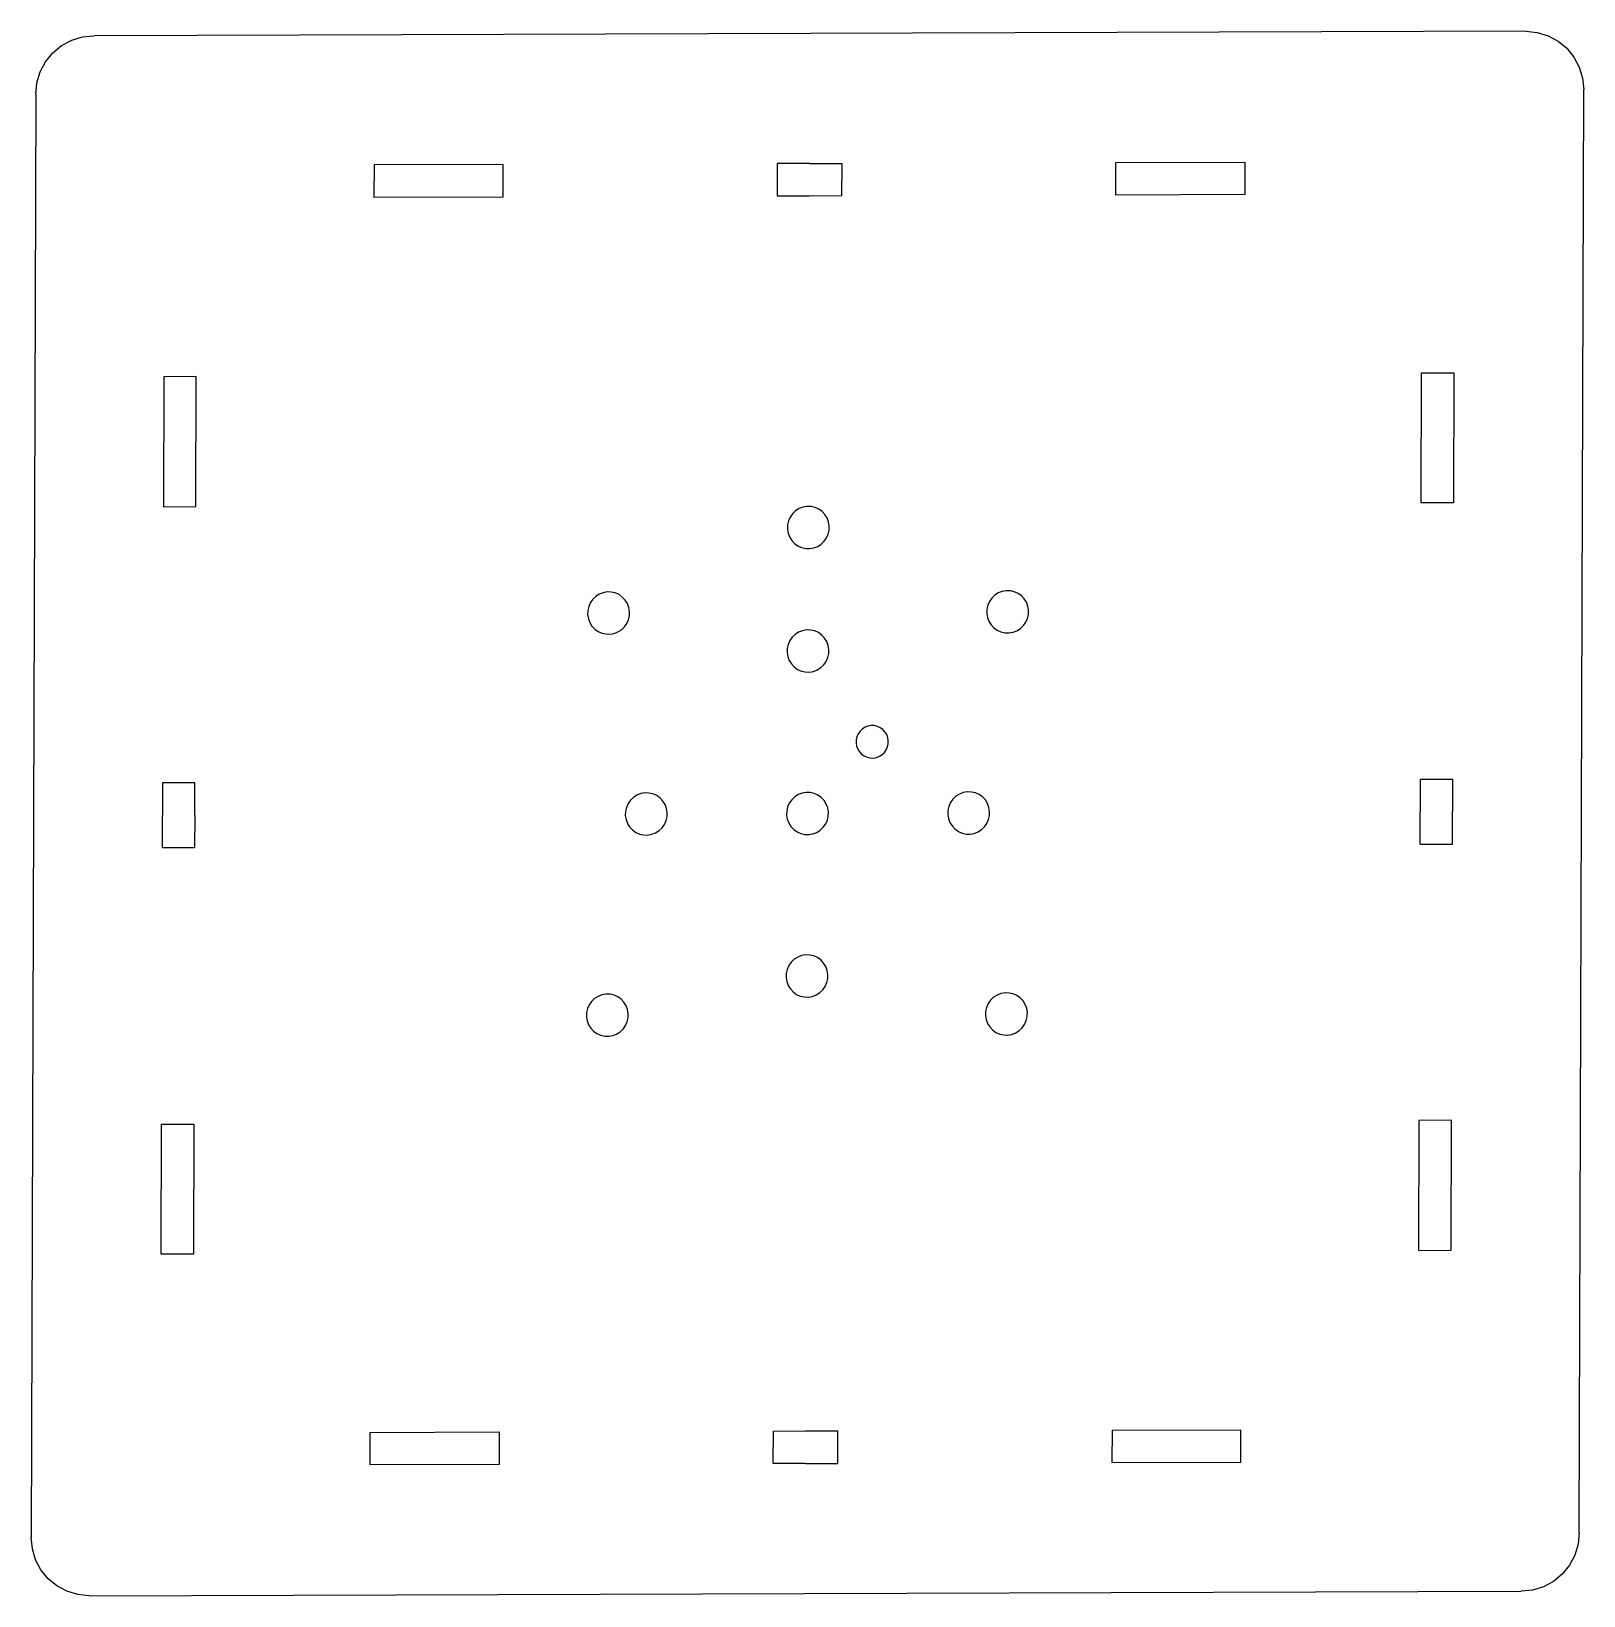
# Model space of a CAD drawing. Extents: x 47 to 285, y -240 to 1.
import ezdxf

# ---------------------------------------------------------------- set-up
doc = ezdxf.new("R2010")
doc.units = 0
doc.layers.get('0').update_dxf_attribs({"color": 253, "linetype": 'CONTINUOUS'})

msp = doc.modelspace()

# ---------------------------------------------------------------- linework, layer by layer
for p, q in [((72.07, 0.22), (56.21, 0.17)), ((276.19, 0.85), (72.07, 0.22)), ((47.27, -8.85), (47.22, -24.83)), ((284.45, -213.91), (285.08, -8.12)), ((99.26, -19.68), (99.24, -24.67)), ((119.07, -19.61), (99.26, -19.68)), ((119.06, -24.61), (119.07, -19.61)), ((161.19, -19.49), (161.17, -24.48)), ((166.14, -19.47), (161.19, -19.49)), ((166.14, -19.47), (171.1, -19.46)), ((171.1, -19.46), (171.08, -24.45)), ((213.19, -24.32), (213.21, -19.33)), ((213.21, -19.33), (233.03, -19.27)), ((233.03, -19.27), (233.01, -24.26)), ((47.22, -24.83), (46.59, -230.62)), ((99.24, -24.67), (119.06, -24.61)), ((166.13, -24.47), (161.17, -24.48)), ((171.08, -24.45), (166.13, -24.47)), ((233.01, -24.26), (213.19, -24.32)), ((66.95, -52.24), (66.89, -72.22)), ((71.91, -52.23), (66.95, -52.24)), ((71.85, -72.21), (71.91, -52.23)), ((260.12, -71.63), (260.18, -51.65)), ((260.18, -51.65), (265.13, -51.63)), ((265.13, -51.63), (265.07, -71.61)), ((265.07, -71.61), (260.12, -71.63)), ((66.89, -72.22), (71.85, -72.21)), ((66.76, -114.68), (66.75, -119.67)), ((71.72, -114.66), (66.76, -114.68)), ((71.7, -119.66), (71.72, -114.66)), ((259.96, -124.08), (259.99, -114.09)), ((259.99, -114.09), (264.94, -114.07)), ((264.94, -114.07), (264.93, -119.07)), ((66.73, -124.67), (66.75, -119.67)), ((71.7, -119.66), (71.69, -124.65)), ((264.91, -124.06), (264.93, -119.07)), ((71.69, -124.65), (66.73, -124.67)), ((259.96, -124.08), (264.91, -124.06)), ((66.54, -187.1), (66.6, -167.12)), ((66.6, -167.12), (71.56, -167.11)), ((71.56, -167.11), (71.5, -187.09)), ((259.77, -186.51), (259.83, -166.53)), ((264.78, -166.52), (259.83, -166.53)), ((264.72, -186.5), (264.78, -166.52)), ((71.5, -187.09), (66.54, -187.1)), ((259.77, -186.51), (264.72, -186.5)), ((284.41, -229.89), (284.45, -213.91)), ((98.65, -219.47), (98.66, -214.48)), ((98.66, -214.48), (118.48, -214.42)), ((118.48, -214.42), (118.47, -219.41)), ((160.58, -219.28), (160.59, -214.29)), ((160.59, -214.29), (165.55, -214.27)), ((165.55, -214.27), (170.5, -214.26)), ((170.49, -219.25), (170.5, -214.26)), ((212.62, -214.13), (212.6, -219.12)), ((212.62, -214.13), (232.43, -214.07)), ((232.42, -219.06), (232.43, -214.07)), ((118.47, -219.41), (98.65, -219.47)), ((165.53, -219.27), (160.58, -219.28)), ((165.53, -219.27), (170.49, -219.25)), ((212.6, -219.12), (232.42, -219.06)), ((55.48, -239.58), (259.61, -238.96)), ((259.61, -238.96), (275.46, -238.91))]:
    msp.add_line(p, q)
for points in [[(47.27, -8.85), (47.44, -7.09), (47.96, -5.4), (48.79, -3.85), (49.9, -2.48), (51.25, -1.36), (52.8, -0.52), (54.47, -0.01), (56.21, 0.17)], [(276.19, 0.85), (277.93, 0.68), (279.6, 0.17), (281.14, -0.65), (282.49, -1.77), (283.59, -3.13), (284.41, -4.68), (284.91, -6.36), (285.08, -8.12)], [(55.48, -239.58), (53.74, -239.42), (52.07, -238.91), (50.53, -238.08), (49.19, -236.97), (48.08, -235.61), (47.26, -234.06), (46.76, -232.37), (46.59, -230.62)], [(284.41, -229.89), (284.23, -231.65), (283.72, -233.33), (282.89, -234.89), (281.78, -236.26), (280.42, -237.38), (278.88, -238.22), (277.2, -238.73), (275.46, -238.91)]]:
    msp.add_lwpolyline(points)
for points in [[(167, -72.33), (166.38, -72.19), (165.75, -72.18), (165.13, -72.28), (164.54, -72.51), (164, -72.85), (163.54, -73.29), (163.18, -73.81), (162.92, -74.4), (162.78, -75.02), (162.76, -75.65), (162.86, -76.28), (163.09, -76.87), (163.42, -77.41), (163.85, -77.87), (164.37, -78.24), (164.94, -78.5), (165.56, -78.64), (166.19, -78.65), (166.81, -78.54), (167.4, -78.31), (167.94, -77.97), (168.4, -77.53), (168.76, -77.01), (169.02, -76.43), (169.16, -75.81), (169.18, -75.17), (169.08, -74.55), (168.86, -73.95), (168.52, -73.42), (168.09, -72.95), (167.57, -72.59)], [(136.3, -85.48), (135.69, -85.34), (135.06, -85.32), (134.44, -85.43), (133.85, -85.66), (133.31, -86), (132.85, -86.44), (132.48, -86.96), (132.23, -87.54), (132.08, -88.16), (132.06, -88.8), (132.17, -89.43), (132.39, -90.02), (132.73, -90.56), (133.16, -91.02), (133.67, -91.38), (134.25, -91.64), (134.86, -91.78), (135.5, -91.8), (136.12, -91.69), (136.71, -91.46), (137.24, -91.12), (137.7, -90.68), (138.07, -90.16), (138.33, -89.58), (138.47, -88.95), (138.49, -88.32), (138.39, -87.69), (138.16, -87.1), (137.83, -86.56), (137.39, -86.1), (136.88, -85.73)], [(197.61, -85.29), (197, -85.15), (196.37, -85.13), (195.74, -85.24), (195.15, -85.47), (194.62, -85.81), (194.16, -86.25), (193.79, -86.77), (193.53, -87.35), (193.39, -87.97), (193.37, -88.61), (193.48, -89.24), (193.7, -89.83), (194.03, -90.37), (194.47, -90.83), (194.98, -91.2), (195.56, -91.45), (196.17, -91.59), (196.8, -91.61), (197.43, -91.5), (198.02, -91.27), (198.55, -90.93), (199.01, -90.49), (199.38, -89.97), (199.64, -89.39), (199.78, -88.77), (199.8, -88.13), (199.69, -87.5), (199.47, -86.91), (199.14, -86.37), (198.7, -85.91), (198.19, -85.54)], [(166.94, -91.31), (166.33, -91.17), (165.69, -91.16), (165.07, -91.27), (164.48, -91.49), (163.95, -91.84), (163.49, -92.27), (163.12, -92.8), (162.86, -93.38), (162.72, -94), (162.7, -94.63), (162.8, -95.26), (163.03, -95.86), (163.36, -96.39), (163.8, -96.85), (164.31, -97.22), (164.89, -97.48), (165.5, -97.62), (166.13, -97.63), (166.75, -97.52), (167.34, -97.29), (167.88, -96.95), (168.34, -96.51), (168.71, -95.99), (168.97, -95.41), (169.11, -94.79), (169.13, -94.15), (169.02, -93.53), (168.8, -92.93), (168.46, -92.4), (168.03, -91.94), (167.52, -91.57)], [(176.57, -105.98), (176.1, -105.87), (175.61, -105.86), (175.13, -105.94), (174.68, -106.12), (174.27, -106.38), (173.91, -106.72), (173.63, -107.12), (173.43, -107.57), (173.32, -108.04), (173.31, -108.53), (173.39, -109.02), (173.56, -109.47), (173.82, -109.89), (174.15, -110.24), (174.55, -110.52), (174.99, -110.72), (175.46, -110.83), (175.95, -110.84), (176.43, -110.76), (176.88, -110.58), (177.29, -110.32), (177.65, -109.98), (177.93, -109.58), (178.13, -109.13), (178.24, -108.65), (178.25, -108.17), (178.17, -107.68), (178, -107.23), (177.74, -106.81), (177.41, -106.46), (177.01, -106.18)], [(142.09, -116.36), (141.48, -116.22), (140.85, -116.21), (140.22, -116.32), (139.63, -116.55), (139.1, -116.89), (138.64, -117.33), (138.27, -117.85), (138.01, -118.43), (137.87, -119.05), (137.85, -119.68), (137.96, -120.31), (138.18, -120.91), (138.51, -121.44), (138.95, -121.9), (139.46, -122.27), (140.04, -122.53), (140.65, -122.67), (141.28, -122.68), (141.91, -122.57), (142.5, -122.34), (143.03, -122), (143.49, -121.56), (143.86, -121.04), (144.12, -120.46), (144.26, -119.84), (144.28, -119.2), (144.17, -118.58), (143.95, -117.98), (143.62, -117.45), (143.18, -116.99), (142.67, -116.62)], [(166.86, -116.29), (166.25, -116.15), (165.62, -116.13), (165, -116.24), (164.41, -116.47), (163.87, -116.81), (163.41, -117.25), (163.04, -117.77), (162.79, -118.35), (162.64, -118.97), (162.62, -119.61), (162.73, -120.24), (162.95, -120.83), (163.29, -121.37), (163.72, -121.83), (164.23, -122.19), (164.81, -122.45), (165.42, -122.59), (166.06, -122.61), (166.68, -122.5), (167.27, -122.27), (167.8, -121.93), (168.26, -121.49), (168.63, -120.97), (168.89, -120.39), (169.03, -119.77), (169.05, -119.13), (168.95, -118.5), (168.72, -117.91), (168.39, -117.37), (167.95, -116.91), (167.44, -116.54)], [(191.64, -116.21), (191.02, -116.07), (190.39, -116.06), (189.77, -116.16), (189.18, -116.39), (188.64, -116.73), (188.18, -117.17), (187.82, -117.69), (187.56, -118.28), (187.42, -118.9), (187.4, -119.53), (187.5, -120.16), (187.72, -120.75), (188.06, -121.29), (188.49, -121.75), (189.01, -122.12), (189.58, -122.38), (190.2, -122.52), (190.83, -122.53), (191.45, -122.42), (192.04, -122.19), (192.58, -121.85), (193.04, -121.41), (193.4, -120.89), (193.66, -120.31), (193.8, -119.69), (193.82, -119.05), (193.72, -118.43), (193.49, -117.83), (193.16, -117.29), (192.73, -116.83), (192.21, -116.47)], [(166.79, -141.26), (166.17, -141.12), (165.54, -141.11), (164.92, -141.21), (164.33, -141.44), (163.79, -141.78), (163.33, -142.22), (162.97, -142.74), (162.71, -143.33), (162.57, -143.95), (162.55, -144.58), (162.65, -145.21), (162.88, -145.8), (163.21, -146.34), (163.64, -146.8), (164.16, -147.17), (164.73, -147.43), (165.35, -147.57), (165.98, -147.58), (166.6, -147.47), (167.19, -147.24), (167.73, -146.9), (168.19, -146.46), (168.55, -145.94), (168.81, -145.36), (168.95, -144.74), (168.97, -144.1), (168.87, -143.48), (168.65, -142.88), (168.31, -142.35), (167.88, -141.88), (167.36, -141.52)], [(136.12, -147.28), (135.5, -147.15), (134.87, -147.13), (134.25, -147.24), (133.66, -147.47), (133.12, -147.81), (132.66, -148.25), (132.3, -148.77), (132.04, -149.35), (131.9, -149.97), (131.88, -150.61), (131.98, -151.23), (132.2, -151.83), (132.54, -152.37), (132.97, -152.83), (133.49, -153.19), (134.06, -153.45), (134.68, -153.59), (135.31, -153.61), (135.93, -153.5), (136.52, -153.27), (137.06, -152.93), (137.52, -152.49), (137.88, -151.97), (138.14, -151.38), (138.28, -150.76), (138.3, -150.13), (138.2, -149.5), (137.97, -148.91), (137.64, -148.37), (137.21, -147.91), (136.69, -147.54)], [(197.42, -147.1), (196.81, -146.96), (196.18, -146.94), (195.56, -147.05), (194.97, -147.28), (194.43, -147.62), (193.97, -148.06), (193.6, -148.58), (193.35, -149.16), (193.2, -149.78), (193.18, -150.42), (193.29, -151.05), (193.51, -151.64), (193.85, -152.18), (194.28, -152.64), (194.79, -153.01), (195.37, -153.26), (195.98, -153.4), (196.62, -153.42), (197.24, -153.31), (197.83, -153.08), (198.36, -152.74), (198.82, -152.3), (199.19, -151.78), (199.45, -151.2), (199.59, -150.58), (199.61, -149.94), (199.51, -149.31), (199.28, -148.72), (198.95, -148.18), (198.51, -147.72), (198, -147.35)]]:
    msp.add_lwpolyline(points, close=True)

doc.saveas('drawing.dxf')
